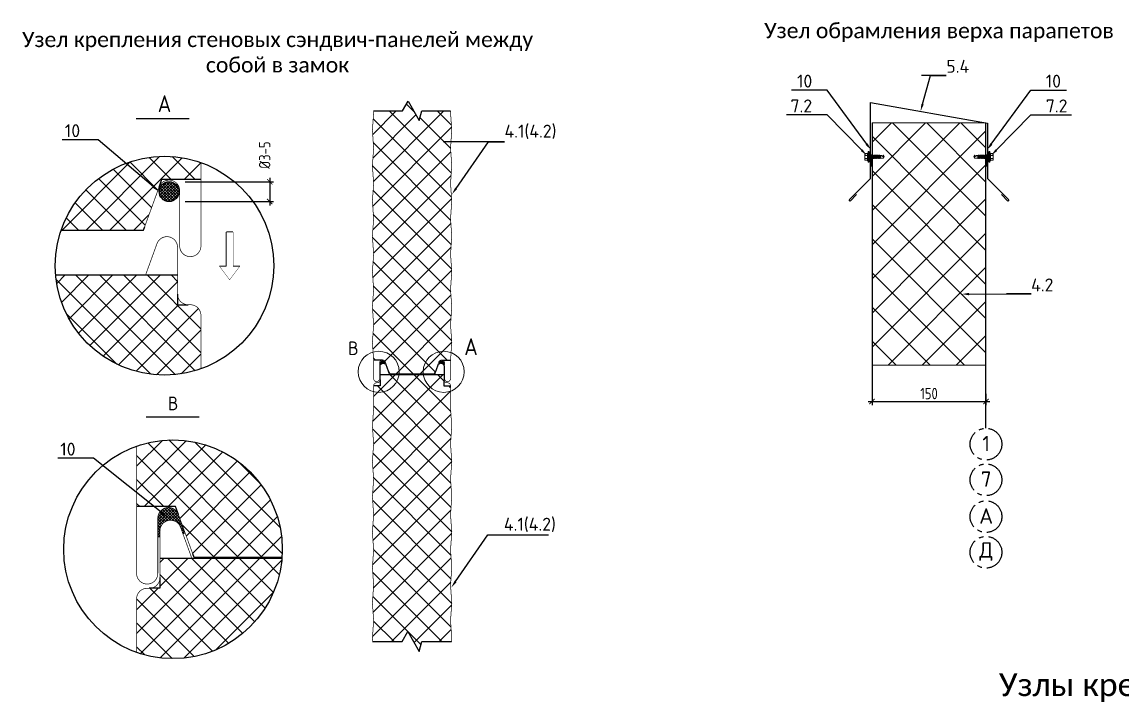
# Model space of a CAD drawing. Header units: millimetres. Extents: x -3689 to 3021565, y -698052 to -604547.
# Drawn here: x 2755748 to 2757197, y -666775 to -665881 of the extents above; entities that cross this region are included whole.
import ezdxf
from ezdxf import colors
from ezdxf.entities.mleader import LeaderData, LeaderLine
from ezdxf.enums import TextEntityAlignment as Align
from ezdxf.math import Vec2, Vec3

# ---------------------------------------------------------------- set-up
doc = ezdxf.new("R2010")
doc.units = ezdxf.units.MM
doc.header["$PDMODE"] = 35
doc.linetypes.add('CENTER', pattern=[50.800000000000004, 31.75, -6.35, 6.35, -6.35])
doc.layers.get('0').update_dxf_attribs({"lineweight": 0})
doc.layers.get('Defpoints').update_dxf_attribs({"color": 4})
for name, color, linetype in [('A-DOOR-IDEN', 12, 'Continuous'), ('A-FLOR-IDEN', 14, 'Continuous'), ('A-WALL', 5, 'Continuous'), ('A-WALL-PATT', 181, 'Continuous'), ('S-GRID', 133, 'CENTER'), ('S-METL', 14, 'Continuous'), ('S-WALL-PATT', 181, 'Continuous')]:
    doc.layers.add(name, color=color, linetype=linetype)
doc.layers.add('A-FLOR-DIMS', color=133, linetype='Continuous', lineweight=0)
doc.layers.add('Размеры', color=82, linetype='Continuous', lineweight=9)
doc.styles.add('Calibri', font='calibri.ttf')
doc.styles.add('Di ferro', font='isocpeur.ttf')
doc.styles.add('GOST 2.304', font='CS_Gost2304.shx')
doc.styles.add('ВЕНТАЛЛ', font='isocpeur.ttf')
doc.styles.add('ЕСКД', font='isocpeur.ttf')
doc.dimstyles.new('001.5', dxfattribs={"dimscale": 10, "dimtxt": 1.5, "dimasz": 0.7, "dimexe": 0.5, "dimexo": 0, "dimgap": 0.3, "dimtad": 1, "dimdec": 0, "dimrnd": 0.001, "dimtxsty": 'GOST 2.304', "dimblk": 'ARCHTICK', "dimcen": 0, "dimdle": 0.5, "dimclrd": 256, "dimclre": 256, "dimclrt": 256, "dimadec": 0, "dimazin": 2, "dimtfac": 0.75, "dimtdec": 0, "dimtmove": 1, "dimatfit": 3, "dimfxl": 1, "dimtolj": 1, "dimarcsym": 0})
pattern_1 = [(45, (2536392.860668364, -853503.7176293503), (-15.71544821187102, 15.71544821187102), []), (135, (2536392.860668364, -853503.7176293503), (-15.71544821187102, -15.71544821187101), [])]

# ---------------------------------------------------------------- blocks, each defined once
blk = doc.blocks.new('_ARCHTICK')
at = {"color": 0, "linetype": 'ByBlock', "const_width": 0.15}
blk.add_lwpolyline([(-0.5, -0.5), (0.5, 0.5)], dxfattribs=at)
blk = doc.blocks.new('*D599')
at = {"layer": 'A-FLOR-DIMS', "lineweight": -2, "ltscale": 10, "transparency": 16777216}
for p, q in [((2756074.326118105, -666086.3731123314), (2756074.326118105, -666122.415059997)), ((2755962.918148345, -666091.3731123314), (2756079.326118105, -666091.3731123314)), ((2755962.918148345, -666117.415059997), (2756079.326118105, -666117.415059997))]:
    blk.add_line(p, q, dxfattribs=at)
at = {"layer": 'Defpoints', "color": 0, "ltscale": 10, "transparency": 16777216}
for p in [(2755962.918148345, -666091.3731123314), (2755962.918148345, -666117.415059997), (2756074.326118105, -666117.415059997)]:
    blk.add_point(p, dxfattribs=at)
at = {"layer": 'A-FLOR-DIMS', "lineweight": -2, "ltscale": 10, "transparency": 16777216, "xscale": 7, "yscale": 7, "zscale": 7}
for p, rotation in [((2756074.326118105, -666091.3731123314), 90), ((2756074.326118105, -666117.415059997), 270)]:
    blk.add_blockref('_ARCHTICK', p, dxfattribs=dict(at, rotation=rotation))
at = {"layer": 'A-FLOR-DIMS', "ltscale": 10, "transparency": 16777216, "insert": (2756067.752190192, -666056.3656683998), "char_height": 15, "attachment_point": 5, "rotation": 90, "style": 'GOST 2.304'}
blk.add_mtext('\\A1;%%c3-5', dxfattribs=at)
blk = doc.blocks.new('A$C02A31CEF')
at = {"color": 0}
for points, const_width in [([(0.1500004972842817, 2.039999728854809), (0.1500004972842817, 4.039999728854809)], 0.3), ([(0.1500004972842817, 4.039999728854809), (10.15000049728428, 4.039999728854809)], 0.1), ([(10.15000049728428, 4.039999728854809), (10.15000049728428, 6.039999728854809)], 0.3), ([(10.15000049728428, 6.039999728854809), (14.15000049728428, 3.039999728854809)], 0.1), ([(10.15000049728428, 2.039999728854809), (0.1500004972842817, 2.039999728854809)], 0.3), ([(10.15000049728428, 0.03999972885480929), (10.15000049728428, 2.039999728854809)], 0.3), ([(14.15000049728428, 3.039999728854809), (10.15000049728428, 0.03999972885480929)], 0.1)]:
    blk.add_lwpolyline(points, dxfattribs=dict(at, const_width=const_width))
blk = doc.blocks.new('*U561')
at = {"lineweight": 0}
h = blk.add_hatch(dxfattribs=at)
h.set_pattern_fill('ANSI37', color=181, scale=10, style=0)
h.set_pattern_definition([(45, (90, -681.1023436646502), (-22.45064030267288, 22.45064030267288), []), (135, (90, -681.1023436646502), (-22.45064030267288, -22.45064030267288), [])])
h.paths.add_polyline_path([(0, 318.8976563353497), (0, 0), (150, 0), (150, 318.8976563353497)])
at = {"color": 5, "lineweight": 0}
for p, q in [((150, 318.8976563353497), (0, 318.8976563353497)), ((0, 0), (150, 0))]:
    blk.add_line(p, q, dxfattribs=at)
at = {"color": 5}
for p, q in [((0, 318.8976563353497), (0, 0)), ((150, 0), (150, 318.8976563353497))]:
    blk.add_line(p, q, dxfattribs=at)
blk = doc.blocks.new('*U530')
at = {"lineweight": 0}
blk.add_hatch(color=0, dxfattribs=at).paths.add_polyline_path([(6.500028934155127, -0.9992351740365836), (-6.500028934155127, -0.9992351740365865), (-6.500028934155127, -1.443296356685747e-15), (6.500028934155127, 1.443296356685747e-15)])
at = {"color": 0, "lineweight": 0}
for p, q in [((-1.75979577822, 17.76911293662852), (0.0001427191382348255, 19.00156603410142)), ((-1.75979577822, 17.77512051083614), (-1.759595558345612, 13.76304829795845)), ((0.0001427191382348255, 19.00156603410142), (1.760204217272982, 17.76928860001499)), ((1.760204217280258, 17.77529617422261), (1.760392185868111, 14.00871998502408)), ((2.46377030829899, 1.547314715688118), (-2.464273049314216, 0.6786212844308461)), ((-1.760252766340273, 1.085040740785189), (-2.46427304930694, 0.6786212844308461)), ((-1.760293334060407, 0.2721315627568398), (-2.464273049314216, 0.6786212844308461)), ((2.463840573640482, 2.955314713995905), (-2.464202783972724, 2.086621282796841)), ((-1.760182501006057, 2.493040739151184), (-2.464202783972724, 2.086621282796841)), ((-1.760223068718916, 1.680131561064627), (-2.464202783972724, 2.086621282796841)), ((2.463910838960146, 4.363314712303692), (-2.464132518631233, 3.494621281104628)), ((-1.760112235679118, 3.901040737458971), (-2.464132518631233, 3.494621281104628)), ((-1.760152803377424, 3.088131559430622), (-2.464132518631233, 3.494621281104628)), ((2.463981104301637, 5.771314710669687), (-2.464062253289741, 4.902621279470623)), ((-1.760041970337626, 5.309040735766758), (-2.464062253289741, 4.902621279470623)), ((-1.760082538043208, 4.496131557738409), (-2.464062253289741, 4.902621279470623)), ((2.464051369635853, 7.179314708977475), (-2.463991987948249, 6.31062127777841)), ((-1.759971704996135, 6.717040734132754), (-2.463991987948249, 6.31062127777841)), ((-1.760012272723545, 5.904131556046196), (-2.463991987948249, 6.31062127777841)), ((2.464121634970069, 8.587314707343468), (-2.463921722635862, 7.718621276086197)), ((-1.759901439669195, 8.12504073244054), (-2.463921722635862, 7.718621276086197)), ((-1.759942007382053, 7.312131554412192), (-2.463921722635862, 7.718621276086197)), ((2.46419190031156, 9.995314705651255), (-2.46385145729437, 9.126621274393985)), ((-1.759831174327704, 9.533040730806535), (-2.46385145729437, 9.126621274393985)), ((-1.759871742040562, 8.720131552719979), (-2.46385145729437, 9.126621274393985)), ((2.464262165653051, 11.40331470395904), (-2.463781191952878, 10.53462127275998)), ((-1.759760908986212, 10.94104072911432), (-2.463781191952878, 10.53462127275998)), ((-1.75980147669907, 10.12813155108597), (-2.463781191952878, 10.53462127275998)), ((2.464332430994543, 12.81131470232504), (-2.463710926611387, 11.94262127106777)), ((-1.75969064364472, 12.34904072748032), (-2.463710926611387, 11.94262127106777)), ((-1.759731211357578, 11.53613154939376), (-2.463710926611387, 11.94262127106777)), ((1.269850955752187, 14.00874446512899), (-2.463640661277172, 13.35062126943376)), ((-1.759620378325057, 13.75704072578811), (-2.463640661277172, 13.35062126943376)), ((-1.759660946023363, 12.94413154770155), (-2.463640661277172, 13.35062126943376)), ((-1.760293334053131, 0.2721315627568398), (-1.76030691460619, -3.908666534005322e-16)), ((1.759750025339599, 1.140895259333775), (-1.760293334053131, 0.2721315627568398)), ((1.759790593045182, 1.953804437362124), (-1.760252766332997, 1.085040740785189)), ((-1.76022306871164, 1.680131561064627), (-1.760252766340273, 1.085040740785189)), ((1.759820290666539, 2.548895257641562), (-1.760223068718916, 1.680131561064627)), ((1.759860858379397, 3.361804435728119), (-1.760182501006057, 2.493040739151184)), ((-1.760152803377424, 3.088131559430622), (-1.760182501006057, 2.493040739151184)), ((1.759890556000755, 3.95689525594935), (-1.760152803377424, 3.088131559430622)), ((1.759931123720889, 4.769804434035906), (-1.760112235664566, 3.901040737458971)), ((-1.760082538035932, 4.496131557738409), (-1.760112235679118, 3.901040737458971)), ((1.759960821342246, 5.364895254315344), (-1.760082538043208, 4.496131557738409)), ((1.760001389040553, 6.177804432401901), (-1.760041970337626, 5.309040735766758)), ((-1.760012272716269, 5.904131556046196), (-1.760043054287964, 5.287320066301619)), ((1.760031086669186, 6.772895252623131), (-1.760012272716269, 5.904131556046196)), ((1.760071654382044, 7.585804430709688), (-1.759971704996135, 6.717040734132754)), ((-1.759942007374777, 7.312131554412192), (-1.7599727889683, 6.695320064609406)), ((1.760101352010678, 8.180895250989126), (-1.759942007374777, 7.312131554412192)), ((1.760141919723536, 8.993804429017475), (-1.759901439669195, 8.12504073244054)), ((-1.759871742040562, 8.720131552719979), (-1.759901439669195, 8.12504073244054)), ((1.760171617337617, 9.588895249296913), (-1.759871742040562, 8.720131552719979)), ((1.760212185057751, 10.40180442732526), (-1.759831174327704, 9.533040730806535)), ((-1.75980147669907, 10.12813155108597), (-1.759831174327704, 9.533040730806535)), ((1.760241882679109, 10.99689524766291), (-1.75980147669907, 10.12813155108597)), ((1.760282450399243, 11.80980442569126), (-1.759760908986212, 10.94104072911432)), ((-1.759731211357578, 11.53613154939376), (-1.759760908986212, 10.94104072911432)), ((1.760312148020601, 12.4048952459707), (-1.759731211357578, 11.53613154939376)), ((1.760352715740735, 13.21780442399904), (-1.75969064364472, 12.34904072748032)), ((-1.759660946016087, 12.94413154770155), (-1.75969064364472, 12.34904072748032)), ((1.760382413362092, 13.81289524427848), (-1.759660946016087, 12.94413154770155)), ((-0.73936477863754, 14.00884473376209), (-1.759620378303229, 13.75704072578811)), ((2.112392185430505, 14.00870241870871), (-0.73936477863754, 14.00884473376209)), ((1.75972032770369, 0.545804439054337), (-0.4517616882585572, -1.003112455896365e-16)), ((2.463700042957499, 0.1393147173803305), (1.673376388229372, 3.715641990152666e-16)), ((1.759750025339599, 1.140895259333775), (1.759719243746076, 0.5240837695309898)), ((2.463700042957499, 0.1393147173803305), (1.75972032770369, 0.545804439054337)), ((2.46377030829899, 1.547314715688118), (1.759750025339599, 1.140895259333775)), ((1.759820290673815, 2.548895257641562), (1.759789509087568, 1.932083767896985)), ((2.46377030829899, 1.547314715688118), (1.759790593037906, 1.953804437362124)), ((2.463840573640482, 2.955314713995905), (1.759820290666539, 2.548895257641562)), ((1.759890556000755, 3.95689525594935), (1.75985977442906, 3.340083766204772)), ((2.463840573640482, 2.955314713995905), (1.759860858379397, 3.361804435728119)), ((2.463910838960146, 4.363314712303692), (1.759890556000755, 3.95689525594935)), ((1.759960821342246, 5.364895254315344), (1.759930039755999, 4.748083764512558)), ((2.463910838960146, 4.363314712303692), (1.759931123720889, 4.769804434035906)), ((2.463981104301637, 5.771314710669687), (1.759960821327694, 5.364895254315344)), ((1.760031086669186, 6.772895252623131), (1.760000305097491, 6.156083762820346)), ((2.463981104301637, 5.771314710669687), (1.760001389040553, 6.177804432343693)), ((2.464051369635853, 7.179314708977475), (1.760031086669186, 6.772895252623131)), ((1.760101352010678, 8.180895250989126), (1.760070570438983, 7.564083761186341)), ((2.464051369635853, 7.179314708977475), (1.760071654382044, 7.585804430709688)), ((2.464121634970069, 8.587314707343468), (1.760101352010678, 8.180895250989126)), ((1.760171617352169, 9.588895249296913), (1.760140835780474, 8.972083759494128)), ((2.464121634970069, 8.587314707343468), (1.76014191971626, 8.993804429017475)), ((2.46419190031156, 9.995314705651255), (1.760171617337617, 9.588895249296913)), ((1.760241882693661, 10.99689524766291), (1.760211101121966, 10.38008375786012)), ((2.46419190031156, 9.995314705651255), (1.760212185057751, 10.40180442732526)), ((2.464262165653051, 11.40331470395904), (1.760241882679109, 10.99689524766291)), ((1.760312148035152, 12.4048952459707), (1.760281366463457, 11.78808375616791)), ((2.464262165653051, 11.40331470395904), (1.760282450399243, 11.80980442569126)), ((2.464332430994543, 12.81131470232504), (1.760312148020601, 12.4048952459707)), ((1.760382413362092, 13.81289524427848), (1.760351631783121, 13.19608375453391)), ((2.464332430994543, 12.81131470232504), (1.760352715740735, 13.21780442399904)), ((2.099570586164188, 14.00870305852732), (1.760382413362092, 13.81289524427848)), ((2.463700042957499, 0.1393147173803305), (2.222372062249633, 4.934657265586468e-16)), ((6.499971000332154, 0.001566034101416869), (6.500028934155127, -0.9992351740365836)), ((-6.999971091820045, -0.9992351740365866), (-6.999913204039332, -1.999240946024658)), ((7.000028934984586, -0.9992351740365835), (-6.999971091820045, -0.9992351740365866)), ((-6.999971091820045, -0.9992351740365866), (-6.999971091820045, -1.999235174036587)), ((-3.372512593312422, -2.360930037742948), (-6.999971091820045, -1.999235174036587)), ((-5.042529794140137, -2.36092890793225), (4.957470193156043, -2.360429864318575)), ((-5.042529794140137, -2.36092890793225), (-5.042504841956543, -2.860928907291965)), ((-5.042504841956543, -2.860928907291965), (4.957495145325085, -2.860429863678291)), ((-4.372512593326974, -2.360930037742948), (4.28745299234288, -2.360428734507877)), ((-4.372466748827719, -3.152888939424885), (-4.372330301179318, -5.510008432378529)), ((-3.58501512947987, -6.297232458076908), (3.50041125866119, -6.296822300821078)), ((-2.01065795654722, -3.152687751920895), (-2.010521505289943, -5.509871713235045)), ((-2.010653540746716, -3.228970242373181), (-2.010521505289943, -5.509871713235045)), ((1.925690043317446, -3.152571722050198), (1.925826488215536, -5.509643848228735)), ((7.000086822110463, -1.99922954221256), (3.287452992371983, -2.360428734507877)), ((4.287498841193157, -3.152463260455988), (4.287635284337741, -5.509507129143458)), ((4.957470193156043, -2.360429864318575), (4.957495145325085, -2.860429863678291)), ((7.000028934984586, -0.9992351740365835), (7.000086822103187, -1.99922954221256)), ((7.000028934991862, -0.9992351740365835), (7.000028934991862, -1.999235174036584))]:
    blk.add_line(p, q, dxfattribs=at)
blk.add_lwpolyline([(6.500028934155127, -0.9992351740365836), (-6.500028934155127, -0.9992351740365865), (-6.500028934155127, -1.443296356685747e-15), (6.500028934155127, 1.443296356685747e-15)], close=True, dxfattribs=at)
for centre, start, end in [((-3.585060702433111, -5.509962859388908), 180.0033167038442, 270.0033167042611), ((-2.797791103977942, -5.509917286399288), 270.0033167042611, 0.003316703844216687), ((-1.22325190653646, -5.509826140245424), 180.0033167038442, 270.0033167042611), ((1.138556889469329, -5.509689421276563), 270.0033167042611, 0.003316703844216687), ((2.713096086903535, -5.509598275122698), 180.0033167038442, 270.0033167042611), ((3.500365685649742, -5.509552702133078), 270.0033167042611, 0.003316703844216687)]:
    blk.add_arc(centre, 0.7872696000000154, start, end, dxfattribs=at)
at = {"color": 0, "lineweight": 0, "extrusion": (0, 0, -1)}
for centre, major_axis, ratio, start_param, end_param in [((-5.164466747446568, -3.152934786339758), (-0.4695426015677405, -0.6378038454834557), 0.9999999999521482, 3.7001413829075, 4.077737360034711), ((-1.218657958088442, -3.152737986587455), (-0.4695426016314956, -0.6378038455700573), 0.9999999998798036, 0.9361447064777346, 1.313740683556781), ((1.133690044815013, -3.152620782959275), (-0.4695426015914638, -0.6378038455156804), 0.9999999999951029, 3.700141382885612, 4.077737360014203), ((5.079498840263115, -3.152423982799518), (-0.469542601613166, -0.6378038455451589), 0.9999999999374978, 0.9361447064519131, 1.313740683536806)]:
    blk.add_ellipse(centre, major_axis=major_axis, ratio=ratio, start_param=start_param, end_param=end_param, dxfattribs=at)
at = {"color": 0, "lineweight": 0, "extrusion": (0, 0, -0.9999999999999999)}
for centre, major_axis, ratio, start_param, end_param in [((-2.802657956068287, -3.152817035093905), (-0.4695426015830329, -0.6378038455042281), 0.9999999999820529, 3.700141382891477, 4.077737359997727), ((2.717690042794858, -3.152541734511033), (-0.469542601635972, -0.6378038455761381), 0.9999999998681064, 0.9361447064850439, 1.31374068359107)]:
    blk.add_ellipse(centre, major_axis=major_axis, ratio=ratio, start_param=start_param, end_param=end_param, dxfattribs=at)
at = {"color": 0, "lineweight": 0}
blk.add_open_spline([(0.0001427191455107831, 19.00156603415963), (0.05083747002936031, 18.23320035467623), (0.1406947712312066, 16.87125922471751), (0.8799432696832777, 15.33543048088905), (1.551164845863238, 14.82059633685276), (1.760358575389543, 14.67621029395378)], degree=3, knots=[0, 0, 0, 0, 2.306624246534305, 4.088530392190128, 4.845953933886731, 4.845953933886731, 4.845953933886731, 4.845953933886731], dxfattribs=at)
blk = doc.blocks.new('*U529')
at = {"color": 0, "rotation": 270}
blk.add_blockref('*U530', (0, -3.641531520770513e-12), dxfattribs=at)
blk = doc.blocks.new('*D617')
at = {"layer": 'A-FLOR-DIMS', "lineweight": -2, "ltscale": 10, "transparency": 16777216}
for p, q in [((2756867.125605226, -666332.7265205586), (2756867.125605226, -666385.3382304909)), ((2757017.125605226, -666370.2813767706), (2757017.125605226, -666385.3382304909)), ((2756862.125605226, -666380.3382304909), (2757022.125605226, -666380.3382304909))]:
    blk.add_line(p, q, dxfattribs=at)
at = {"layer": 'Defpoints', "color": 0, "ltscale": 10, "transparency": 16777216}
for p in [(2756867.125605226, -666332.7265205586), (2757017.125605226, -666370.2813767706), (2757017.125605226, -666380.3382304909)]:
    blk.add_point(p, dxfattribs=at)
at = {"layer": 'A-FLOR-DIMS', "lineweight": -2, "ltscale": 10, "transparency": 16777216, "xscale": 7, "yscale": 7, "zscale": 7, "rotation": 180}
blk.add_blockref('_ARCHTICK', (2756867.125605226, -666380.3382304909), dxfattribs=at)
at = {"layer": 'A-FLOR-DIMS', "lineweight": -2, "ltscale": 10, "transparency": 16777216, "xscale": 7, "yscale": 7, "zscale": 7}
blk.add_blockref('_ARCHTICK', (2757017.125605226, -666380.3382304909), dxfattribs=at)
at = {"layer": 'A-FLOR-DIMS', "ltscale": 10, "transparency": 16777216, "insert": (2756942.125605226, -666369.8382304909), "char_height": 15, "attachment_point": 5, "style": 'GOST 2.304'}
blk.add_mtext('\\A1;150', dxfattribs=at)

msp = doc.modelspace()

# ---------------------------------------------------------------- hatches: boundary and pattern name
at = {"layer": 'A-WALL-PATT', "ltscale": 10}
h = msp.add_hatch(dxfattribs=at)
h.set_pattern_fill('NET', color=250, scale=7, angle=45, style=0)
h.set_pattern_definition(pattern_1)
h.paths.add_polyline_path([(2756209.565299933, -666163.163856294), (2756211.14030448, -666186.3951062951), (2756209.565299933, -666209.6263562944), (2756211.14030448, -666232.8576062946), (2756209.565299933, -666256.0888562938), (2756211.14030448, -666279.320106294), (2756209.565299933, -666302.5513562951), (2756211.14030448, -666325.7826062944), (2756222.95280448, -666325.7826062944, -0.3152987888789707), (2756226.652844174, -666328.3734019799), (2756231.476974244, -666341.6275904169), (2756232.312172587, -666343.922279004), (2756291.218436373, -666343.922279004), (2756292.053634715, -666341.6275904169), (2756296.877764786, -666328.3734019799, -0.3152987888789508), (2756300.57780448, -666325.7826062944), (2756312.39030448, -666325.7826062944), (2756313.965309027, -666302.5513562951), (2756312.39030448, -666279.320106294), (2756313.965309027, -666256.0888562938), (2756312.39030448, -666232.8576062946), (2756313.965309027, -666209.6263562944), (2756312.39030448, -666186.3951062951), (2756313.965309027, -666163.163856294), (2756312.39030448, -666139.9326062938), (2756313.965309027, -666116.7013562946), (2756312.39030448, -666093.4701062944), (2756313.965309027, -666070.2388562951), (2756312.39030448, -666047.007606294), (2756313.965309027, -666023.7763562938), (2756312.39030448, -666000.5451062946), (2756312.550474434, -665998.1826062938), (2756274.461596969, -665998.1826062938), (2756271.059635649, -666010.8788987827), (2756256.399219877, -665985.486313805), (2756249.069011991, -665998.1826062938), (2756210.980134526, -665998.1826062938), (2756211.14030448, -666000.5451062946), (2756209.565299933, -666023.7763562938), (2756211.14030448, -666047.007606294), (2756209.565299933, -666070.2388562951), (2756211.14030448, -666093.4701062944), (2756209.565299933, -666116.7013562946), (2756211.14030448, -666139.9326062938)])
h = msp.add_hatch(dxfattribs=at)
h.set_pattern_fill('NET', color=250, scale=7, angle=45, style=0)
h.set_pattern_definition(pattern_1)
h.paths.add_polyline_path([(2755928.772901178, -666098.372741011), (2755932.525545991, -666087.9723483417), (2755983.847896445, -666087.9723483417), (2755983.847896445, -666066.166433142, 0.416434941779848), (2755799.992954019, -666154.8312751492), (2755908.223675282, -666154.8312751492), (2755909.873875722, -666150.2973867031)])
at = {"layer": 'A-WALL-PATT'}
h = msp.add_hatch(dxfattribs=at)
h.set_pattern_fill('_U', color=250, scale=2.7, angle=135, style=0, double=1, pattern_type=0)
h.set_pattern_definition([(135, (2755688.418148344, -667106.2322976002), (-1.909188309203678, -1.909188309203678), []), (225, (2755688.418148344, -667106.2322976002), (1.909188309203678, -1.909188309203679), [])])
h.paths.add_polyline_path([(2755954.930322857, -666104.3940861644, 1), (2755928.888375192, -666104.3940861644, 1)])
at = {"layer": 'A-WALL-PATT', "ltscale": 10}
h = msp.add_hatch(dxfattribs=at)
h.set_pattern_fill('NET', color=250, scale=7, angle=45, style=0)
h.set_pattern_definition(pattern_1)
h.paths.add_polyline_path([(2755953.092961669, -666253.057122278), (2755953.092961669, -666239.0776064703), (2755953.092961669, -666213.914478017), (2755792.645824291, -666213.914478017, 0.4910378785457026), (2755983.847896445, -666337.2981620589), (2755983.847896445, -666267.0366380848, 0.414213562373229), (2755969.868380638, -666253.057122278), (2755967.072477477, -666253.057122278)])
at = {"layer": 'A-WALL-PATT'}
h = msp.add_hatch(dxfattribs=at)
h.set_pattern_fill('_U', color=250, scale=1.26, angle=135, style=0, double=1, pattern_type=0)
h.set_pattern_definition([(44.99999999999999, (2752407.51530448, -670428.7653768882), (0.8909545442950499, -0.8909545442950499), []), (315, (2752407.51530448, -670428.7653768882), (-0.8909545442950499, -0.89095454429505), [])])
h.paths.add_polyline_path([(2756221.278626737, -666330.6953152418), (2756220.355103408, -666331.8369261781), (2756219.540236321, -666331.8369261781), (2756219.540236321, -666329.2819017544), (2756220.355103408, -666327.4879244743), (2756222.147828025, -666326.5094151804), (2756224.320819086, -666326.67249671), (2756225.841909179, -666328.0859101973), (2756226.493810145, -666329.8255269686), (2756226.059209501, -666330.7496757526), (2756224.701085529, -666330.0429690089), (2756223.071339193, -666330.0429690089)])
h = msp.add_hatch(dxfattribs=at)
h.set_pattern_fill('_U', color=250, scale=1.26, angle=135, style=0, double=1, pattern_type=0)
h.set_pattern_definition([(135, (2760116.01530448, -670428.7653768882), (-0.8909545442950499, -0.8909545442950499), []), (225, (2760116.01530448, -670428.7653768882), (0.8909545442950499, -0.89095454429505), [])])
h.paths.add_polyline_path([(2756302.251982223, -666330.6953152418), (2756303.175505551, -666331.8369261781), (2756303.990372638, -666331.8369261781), (2756303.990372638, -666329.2819017544), (2756303.175505551, -666327.4879244743), (2756301.382780934, -666326.5094151804), (2756299.209789874, -666326.67249671), (2756297.68869978, -666328.0859101973), (2756297.036798814, -666329.8255269686), (2756297.471399458, -666330.7496757526), (2756298.829523431, -666330.0429690089), (2756300.459269766, -666330.0429690089)])
at = {"layer": 'A-WALL-PATT', "ltscale": 10}
h = msp.add_hatch(dxfattribs=at)
h.set_pattern_fill('NET', color=250, scale=7, angle=45, style=0)
h.set_pattern_definition(pattern_1)
h.paths.add_polyline_path([(2756312.39030448, -666436.0326062944), (2756313.965309027, -666412.8013562951), (2756312.39030448, -666389.570106294), (2756312.39030448, -666359.8989766082), (2756303.72780448, -666359.8989766082), (2756303.72780448, -666351.7701062951), (2756303.72780448, -666344.6826062938), (2756219.80280448, -666344.6826062938), (2756219.80280448, -666351.7701062951), (2756219.80280448, -666359.8989766082), (2756211.14030448, -666359.8989766082), (2756211.14030448, -666389.570106294), (2756209.565299933, -666412.8013562951), (2756211.14030448, -666436.0326062944), (2756209.565299933, -666459.2638562946), (2756211.14030448, -666482.4951062938), (2756209.565299933, -666505.726356294), (2756211.14030448, -666528.9576062951), (2756209.565299933, -666552.1888562944), (2756211.14030448, -666575.4201062946), (2756209.565299933, -666598.6513562938), (2756211.14030448, -666621.882606294), (2756209.565299933, -666645.1138562951), (2756211.14030448, -666668.3451062944), (2756209.565299933, -666691.5763562946), (2756209.858944848, -666695.9076062944), (2756248.788714572, -666695.9076062944), (2756256.280752249, -666682.9310163865), (2756271.264827601, -666708.8841962023), (2756274.741894388, -666695.9076062944), (2756313.671664111, -666695.9076062944), (2756313.965309027, -666691.5763562946), (2756312.39030448, -666668.3451062944), (2756313.965309027, -666645.1138562951), (2756312.39030448, -666621.882606294), (2756313.965309027, -666598.6513562938), (2756312.39030448, -666575.4201062946), (2756313.965309027, -666552.1888562944), (2756312.39030448, -666528.9576062951), (2756313.965309027, -666505.726356294), (2756312.39030448, -666482.4951062938), (2756313.965309027, -666459.2638562946)])
h = msp.add_hatch(dxfattribs=at)
h.set_pattern_fill('NET', color=250, scale=7, angle=45, style=0)
h.set_pattern_definition(pattern_1)
h.paths.add_polyline_path([(2755950.486782962, -666518.4548606435), (2755954.239427775, -666528.8552533127), (2755973.138453231, -666580.779899003), (2755974.788653671, -666585.313787451), (2756090.482029501, -666585.313787451, 0.01868799176758699), (2756090.883486051, -666574.5765089598, 0.5176380425524753), (2755899.164432509, -666439.010644502), (2755899.164432509, -666518.4548606435)])
at = {"layer": 'A-WALL-PATT'}
h = msp.add_hatch(dxfattribs=at)
h.set_pattern_fill('_U', color=250, scale=2.7, angle=135, style=0, double=1, pattern_type=0)
h.set_pattern_definition([(135, (2713263.209585513, -913052.1255993412), (-1.909188309203678, -1.909188309203678), []), (225, (2713263.209585513, -913052.1255993412), (1.909188309203678, -1.909188309203679), [])])
h.paths.add_polyline_path([(2755927.123464122, -666533.6365293121), (2755927.123464122, -666557.9338655379), (2755929.919367284, -666557.9338655379), (2755929.919367284, -666550.4119482805, -0.8390996311704911), (2755957.035330936, -666545.6306722804), (2755960.020534783, -666553.8324524411), (2755962.943205892, -666552.7686871528), (2755954.239427775, -666528.8552533122, 0.8390996311740541)])
at = {"layer": 'A-WALL-PATT', "ltscale": 10}
h = msp.add_hatch(dxfattribs=at)
h.set_pattern_fill('NET', color=250, scale=7, angle=45, style=0)
h.set_pattern_definition(pattern_1)
h.paths.add_polyline_path([(2755929.919367284, -666586.7586893763), (2755929.919367284, -666611.9218178298), (2755929.919367284, -666625.9013336378), (2755915.939851477, -666625.9013336375), (2755913.143948316, -666625.9013336375, 0.4142135623730951), (2755899.164432509, -666639.8808494443), (2755899.164432509, -666710.1423734177, 0.4910378785481036), (2756090.366504663, -666586.7586893765)])
at = {"layer": 'S-WALL-PATT', "lineweight": 0, "ltscale": 10}
h = msp.add_hatch(color=250, dxfattribs=at)
h.dxf.hatch_style = 1
h.paths.add_polyline_path([(2756865.116319277, -666055.2214412655), (2756866.62796702, -666055.2214412655), (2756866.62796702, -666071.4518041279), (2756865.116319277, -666071.4518041279)])
h = msp.add_hatch(color=250, dxfattribs=at)
h.dxf.hatch_style = 1
h.paths.add_polyline_path([(2757019.134891175, -666055.2214412655), (2757017.623243432, -666055.2214412655), (2757017.623243432, -666071.4518041279), (2757019.134891175, -666071.4518041279)])

# ---------------------------------------------------------------- linework, layer by layer
at = {"layer": 'A-FLOR-IDEN', "color": 250}
for p, q in [((2755898.793148344, -666008.2322976002), (2755968.543148344, -666008.2322976002)), ((2755911.619983908, -666400.2616425715), (2755981.369983908, -666400.2616425715))]:
    msp.add_line(p, q, dxfattribs=at)
at = {"layer": 'A-WALL', "color": 250, "const_width": 0.9000000000000001}
for points in [[(2756231.476974244, -666341.6275904169), (2756226.652844174, -666328.3734019799, 0.8390996311772656), (2756219.01530448, -666329.7201062944), (2756219.01530448, -666350.195106294, -1.000000000000114), (2756211.14030448, -666350.195106294), (2756211.14030448, -666325.7826062944), (2756209.565299933, -666302.5513562951), (2756211.14030448, -666279.320106294), (2756209.565299933, -666256.0888562938), (2756211.14030448, -666232.8576062946), (2756209.565299933, -666209.6263562944), (2756211.14030448, -666186.3951062951), (2756209.565299933, -666163.163856294), (2756211.14030448, -666139.9326062938), (2756209.565299933, -666116.7013562946), (2756211.14030448, -666093.4701062944), (2756209.565299933, -666070.2388562951), (2756211.14030448, -666047.007606294), (2756209.565299933, -666023.7763562938), (2756211.14030448, -666000.5451062946), (2756210.980134526, -665998.1826062938)], [(2756292.053634715, -666341.6275904169), (2756296.877764786, -666328.3734019799, -0.8390996311772656), (2756304.51530448, -666329.7201062944), (2756304.51530448, -666350.195106294, 1.000000000000114), (2756312.39030448, -666350.195106294), (2756312.39030448, -666325.7826062944), (2756313.965309027, -666302.5513562951), (2756312.39030448, -666279.320106294), (2756313.965309027, -666256.0888562938), (2756312.39030448, -666232.8576062946), (2756313.965309027, -666209.6263562944), (2756312.39030448, -666186.3951062951), (2756313.965309027, -666163.163856294), (2756312.39030448, -666139.9326062938), (2756313.965309027, -666116.7013562946), (2756312.39030448, -666093.4701062944), (2756313.965309027, -666070.2388562951), (2756312.39030448, -666047.007606294), (2756313.965309027, -666023.7763562938), (2756312.39030448, -666000.5451062946), (2756312.550474434, -665998.1826062938)], [(2755909.873875722, -666150.2973867031), (2755928.772901178, -666098.372741011, -0.8390996311772656), (2755955.888864831, -666103.1540170116), (2755955.888864831, -666175.8474992057, 1.000000000000114), (2755983.847896445, -666175.8474992057), (2755983.847896445, -666066.1664331425)], [(2755983.847896445, -666337.2981620589), (2755983.847896445, -666267.0366380848, 0.414213562373095), (2755969.868380638, -666253.057122278), (2755967.072477477, -666253.057122278, -0.414213562373095), (2755953.092961669, -666239.0776064703), (2755953.092961669, -666177.5677369209, 0.839099631177274), (2755925.976998017, -666172.7864609212), (2755911.007623999, -666213.914478017)], [(2756209.858944848, -666695.9076062944), (2756209.565299933, -666691.5763562946), (2756211.14030448, -666668.3451062944), (2756209.565299933, -666645.1138562951), (2756211.14030448, -666621.882606294), (2756209.565299933, -666598.6513562938), (2756211.14030448, -666575.4201062946), (2756209.565299933, -666552.1888562944), (2756211.14030448, -666528.9576062951), (2756209.565299933, -666505.726356294), (2756211.14030448, -666482.4951062938), (2756209.565299933, -666459.2638562946), (2756211.14030448, -666436.0326062944), (2756209.565299933, -666412.8013562951), (2756211.14030448, -666389.570106294), (2756211.14030448, -666359.6451062951), (2756211.14030448, -666359.6451062951, -0.414213562373095), (2756215.07780448, -666355.7076062951), (2756215.86530448, -666355.7076062951, 0.414213562373095), (2756219.80280448, -666351.7701062951), (2756219.80280448, -666334.445106294, -0.839099631177274), (2756227.440344174, -666333.0984019795), (2756231.656649732, -666344.6826062938)], [(2756313.671664111, -666695.9076062944), (2756313.965309027, -666691.5763562946), (2756312.39030448, -666668.3451062944), (2756313.965309027, -666645.1138562951), (2756312.39030448, -666621.882606294), (2756313.965309027, -666598.6513562938), (2756312.39030448, -666575.4201062946), (2756313.965309027, -666552.1888562944), (2756312.39030448, -666528.9576062951), (2756313.965309027, -666505.726356294), (2756312.39030448, -666482.4951062938), (2756313.965309027, -666459.2638562946), (2756312.39030448, -666436.0326062944), (2756313.965309027, -666412.8013562951), (2756312.39030448, -666389.570106294), (2756312.39030448, -666359.6451062951, 0.4142135623730951), (2756308.45280448, -666355.7076062951), (2756307.66530448, -666355.7076062951, -0.414213562373095), (2756303.72780448, -666351.7701062951), (2756303.72780448, -666334.445106294, 0.839099631177274), (2756296.090264785, -666333.0984019795), (2756291.873959227, -666344.6826062938)], [(2755973.138453231, -666580.779899003), (2755954.239427775, -666528.8552533127, 0.8390996311772656), (2755927.123464122, -666533.6365293115), (2755927.123464122, -666606.3300115075, -1.000000000000114), (2755899.164432509, -666606.3300115075), (2755899.164432509, -666439.010644502)], [(2755899.164432509, -666710.1423734184), (2755899.164432509, -666639.8808494443, -0.414213562373095), (2755913.143948316, -666625.9013336375), (2755915.939851477, -666625.9013336375, 0.414213562373095), (2755929.919367284, -666611.9218178298), (2755929.919367284, -666550.4119482804, -0.839099631177274), (2755957.035330936, -666545.6306722807), (2755972.004704954, -666586.7586893765)]]:
    msp.add_lwpolyline(points, format="xyb", dxfattribs=at)
at = {"layer": 'A-WALL-PATT', "color": 250}
for points in [[(2756210.980134526, -665998.1826062938), (2756249.069011991, -665998.1826062938), (2756256.399219877, -665985.486313805), (2756271.059635649, -666010.8788987827), (2756274.461596969, -665998.1826062938), (2756312.550474434, -665998.1826062938)], [(2756209.858944848, -666695.9076062944), (2756248.788714572, -666695.9076062944), (2756256.280752249, -666682.9310163865), (2756271.264827601, -666708.8841962023), (2756274.741894388, -666695.9076062944), (2756313.671664111, -666695.9076062944)]]:
    msp.add_lwpolyline(points, dxfattribs=at)
msp.add_circle((2755941.909349025, -666104.3940861644), 13.02097383243145, dxfattribs=at)
at = {"layer": 'S-GRID', "color": 250, "ltscale": 5}
msp.add_line((2757017.125605226, -666415.5395095183), (2757017.125605226, -666220.1623659765), dxfattribs=at)
at = {"layer": 'S-GRID', "color": 250}
for centre in [(2757017.125605226, -666436.4033793267), (2757017.125605226, -666483.2478228975), (2757017.125605226, -666531.6782935783), (2757017.125605226, -666578.5227371487)]:
    msp.add_circle(centre, 20.86386980832669, dxfattribs=at)
at = {"layer": 'S-METL', "color": 250}
for p, q in [((2755928.772901178, -666098.372741011), (2755932.525545991, -666087.9723483417)), ((2755932.525545991, -666087.9723483417), (2755983.847896445, -666087.9723483417)), ((2755799.992954019, -666154.8312751492), (2755908.223675282, -666154.8312751492)), ((2755908.223675282, -666154.8312751492), (2755909.873875722, -666150.2973867031)), ((2755792.645824291, -666213.914478017), (2755953.092961669, -666213.914478017)), ((2755953.092961669, -666239.0776064703), (2755953.092961669, -666253.057122278)), ((2755953.092961669, -666253.057122278), (2755967.072477477, -666253.057122278)), ((2756222.95280448, -666325.7826062944), (2756211.14030448, -666325.7826062944)), ((2756300.57780448, -666325.7826062944), (2756312.39030448, -666325.7826062944)), ((2756219.80280448, -666344.6826062938), (2756303.72780448, -666344.6826062938)), ((2756232.312172587, -666343.922279004), (2756231.476974244, -666341.6275904169)), ((2756232.312172587, -666343.922279004), (2756291.218436373, -666343.922279004)), ((2756291.218436373, -666343.922279004), (2756292.053634715, -666341.6275904169)), ((2756219.80280448, -666359.8989766082), (2756211.14030448, -666359.8989766082)), ((2756219.80280448, -666351.7701062951), (2756219.80280448, -666359.8989766082)), ((2756303.72780448, -666351.7701062951), (2756303.72780448, -666359.8989766082)), ((2756303.72780448, -666359.8989766082), (2756312.39030448, -666359.8989766082)), ((2755950.486782962, -666518.4548606435), (2755899.164432509, -666518.4548606435)), ((2755954.239427775, -666528.8552533127), (2755950.486782962, -666518.4548606435)), ((2756090.366504662, -666586.7586893765), (2755929.919367284, -666586.7586893765)), ((2755974.788653671, -666585.313787451), (2755973.138453231, -666580.779899003)), ((2756090.482029501, -666585.313787451), (2755974.788653671, -666585.313787451)), ((2755929.919367284, -666611.9218178298), (2755929.919367284, -666625.9013336375)), ((2755929.919367284, -666625.9013336375), (2755915.939851477, -666625.9013336375))]:
    msp.add_line(p, q, dxfattribs=at)
at = {"layer": 'S-METL', "color": 250, "ltscale": 10}
for p, q in [((2755927.123464122, -666557.9338655379), (2755929.919367284, -666557.9338655379)), ((2755960.020534783, -666553.8324524411), (2755962.943205892, -666552.7686871528))]:
    msp.add_line(p, q, dxfattribs=at)
at = {"layer": 'S-METL', "color": 250}
msp.add_lwpolyline([(2756846.760708469, -666108.2438718928), (2756838.275427094, -666116.729153267), (2756836.861213532, -666115.3149397046), (2756865.145484779, -666087.0306684572), (2756865.145484779, -665987.0306684572), (2757019.125605226, -666014.1815181847), (2757019.125605226, -666087.0306684572), (2757047.409876473, -666115.3149397046), (2757045.995662911, -666116.729153267), (2757037.510381537, -666108.2438718928)], dxfattribs=at)
for centre in [(2755935.918148344, -666201.7322976002), (2755947.09418061, -666574.5765089598)]:
    msp.add_circle(centre, 143.7893054412241, dxfattribs=at)
at = {"layer": 'Размеры', "color": 250}
for centre in [(2756217.89031022, -666341.2513475828), (2756303.39031022, -666341.2513475828)]:
    msp.add_circle(centre, 27, dxfattribs=at)

# ---------------------------------------------------------------- block references
at = {"layer": 'A-WALL-PATT', "color": 250, "lineweight": 0, "rotation": 180}
msp.add_blockref('*U561', (2757017.125605226, -666013.8288642232), dxfattribs=at)
at = {"layer": 'S-METL', "color": 250, "xscale": -1, "rotation": 180.7690118746293}
msp.add_blockref('*U529', (2756864.055786699, -666058.6275548608), dxfattribs=at)
at = {"layer": 'S-METL', "color": 250, "rotation": 179.2309881253707}
msp.add_blockref('*U529', (2757020.195423753, -666058.6275548608), dxfattribs=at)
at = {"layer": 'S-METL', "color": 250, "xscale": 4.5, "yscale": 4.5, "zscale": 4.5, "rotation": 270}
msp.add_blockref('A$C02A31CEF', (2756007.918148344, -666156.7322976002), dxfattribs=at)

# ---------------------------------------------------------------- texts
at = {"layer": 'A-DOOR-IDEN', "color": 250, "linetype": 'ByBlock', "ltscale": 500, "attachment_point": 5, "style": 'Calibri'}
for s, insert, char_height, width in [('Узел обрамления верха парапетов', (2756955.261737709, -665895.1006764449), 20, 692.3264608246973), ('Узлы крепления сэндвич-панелей в плане, в зоне деформационного шва', (2757763.882430757, -666756.5260073894), 30, 1605.070197592198)]:
    msp.add_mtext(s, dxfattribs=dict(at, insert=insert, char_height=char_height, width=width))
at = {"layer": 'A-DOOR-IDEN', "color": 250, "linetype": 'ByBlock', "ltscale": 500, "insert": (2756084.69503015, -665921.0927948987), "char_height": 20, "attachment_point": 5, "style": 'Calibri'}
msp.add_mtext_dynamic_manual_height_columns('Узел крепления стеновых сэндвич-панелей между собой в замок', width=692.3264608246973, gutter_width=2.5, heights=[89.69956320898955], dxfattribs=at)
at = {"layer": 'A-FLOR-IDEN', "color": 250, "width": 0.9}
for s, height, style, p in [('А', 22.05, 'Di ferro', (2755935.905185332, -665999.7912321845)), ('В', 18, 'ВЕНТАЛЛ', (2755947.081217597, -666391.8205771558))]:
    msp.add_text(s, height=height, dxfattribs=dict(at, style=style)).set_placement(p, align=Align.CENTER)
for s, height, style, p in [('В', 18, 'ВЕНТАЛЛ', (2756177.590617185, -666319.310282167)), ('А', 22.05, 'Di ferro', (2756330.377347208, -666319.310282167))]:
    msp.add_text(s, height=height, dxfattribs=dict(at, style=style)).set_placement(p)
at = {"layer": 'S-GRID', "color": 250, "char_height": 20.18932363636363, "width": 571.4791278457018, "attachment_point": 5, "style": 'ЕСКД'}
for s, insert in [('1', (2757017.349183241, -666435.5206521095)), ('7', (2757017.349183241, -666482.3650956803)), ('А', (2757017.349183241, -666530.7955663612)), ('Д', (2757017.349183241, -666577.6400099315))]:
    msp.add_mtext(s, dxfattribs=dict(at, insert=insert))

# ---------------------------------------------------------------- dimensions: what is measured, and where the dimension line sits
at = {"layer": 'A-FLOR-DIMS', "color": 250, "ltscale": 10}
dim = msp.add_linear_dim(base=(2756074.326118105, -666117.415059997), p1=(2755962.918148344, -666091.3731123311), p2=(2755962.918148344, -666117.4150599968), angle=90, text='%%c3-5', dimstyle='001.5', dxfattribs=at)
dim.commit()
dim.dimension.update_dxf_attribs({"geometry": '*D599', "text_midpoint": (2756078.252190192, -666056.3656683998), "dimtype": 160})
dim = msp.add_linear_dim(base=(2757017.125605226, -666380.3382304909), p1=(2756867.125605226, -666332.7265205586), p2=(2757017.125605226, -666370.2813767706), dimstyle='001.5', dxfattribs=at)
dim.commit()
dim.dimension.update_dxf_attribs({"geometry": '*D617', "text_midpoint": (2756942.125605226, -666369.8382304909)})

# ---------------------------------------------------------------- leaders
at = {"layer": 'A-FLOR-IDEN', "color": 250}
ml = msp.add_multileader_mtext('Standard', dxfattribs=at)
ml.set_content('5.4', color=250, style='ЕСКД')
ml.set_leader_properties()
ml.build(insert=Vec2(0, 0))
ml.multileader.update_dxf_attribs({"text_left_attachment_type": 6, "text_right_attachment_type": 6, "dogleg_length": 20.96987534605703, "arrow_head_size": 9.600000000000001})
ctx = ml.context
ctx.base_point, ctx.char_height, ctx.arrow_head_size, ctx.landing_gap_size, ctx.plane_origin, ctx.plane_x_axis, ctx.plane_y_axis = Vec3(2756964.895261234, -665951.4866244685), 17, 9.600000000000001, 0, Vec3(2757084.711534271, -665926.0752841313), Vec3(1, 2.258681448315656e-12), Vec3(-2.258681448315656e-12, 1)
ctx.left_attachment, ctx.right_attachment = 6, 6
notes = []
notes.append((ctx, [(1, (1, 1, 0), (2756943.925385888, -665951.4866244685), (1, 2.258681448315656e-12), 20.96987534605703, [(0, [(2756931.024016663, -665998.6468310778)], 0, [])])]))
ctx.mtext.insert, ctx.mtext.text_direction, ctx.mtext.rotation, ctx.mtext.width, ctx.mtext.flow_direction = Vec3(2756964.895261234, -665931.0866244684), Vec3(1, 2.258882650657248e-12), 2.258882650657248e-12, 77.51149692218215, 5
ml = msp.add_multileader_mtext('Standard', dxfattribs=at)
ml.set_content('10', color=250, style='ЕСКД')
ml.set_leader_properties()
ml.build(insert=Vec2(0, 0))
ml.multileader.update_dxf_attribs({"text_left_attachment_type": 6, "text_right_attachment_type": 6, "dogleg_length": 20.96987534605703, "arrow_head_size": 9.600000000000001})
ctx = ml.context
ctx.base_point, ctx.char_height, ctx.arrow_head_size, ctx.landing_gap_size, ctx.plane_origin, ctx.plane_x_axis, ctx.plane_y_axis = Vec3(2756770.210524771, -665970.9695243603), 17, 9.600000000000001, 0, Vec3(2756644.286183974, -666030.0085120655), Vec3(1, -2.258681448315656e-12), Vec3(2.258681448315656e-12, 1)
ctx.left_attachment, ctx.right_attachment = 6, 6
notes.append((ctx, [(1, (1, 1, 0), (2756808.180400117, -665970.9695243603), (-1, 2.258681448315655e-12), 20.96987534605703, [(0, [(2756865.795536553, -666049.5607706726)], 0, [])])]))
ctx.mtext.insert, ctx.mtext.text_direction, ctx.mtext.rotation, ctx.mtext.width, ctx.mtext.flow_direction = Vec3(2756768.344462075, -665950.5695243601), Vec3(1, -2.258882650657248e-12), 6.283185307177328, 77.51149692218215, 5
ml = msp.add_multileader_mtext('Standard', dxfattribs=at)
ml.set_content('10', color=250, style='ЕСКД')
ml.set_leader_properties()
ml.build(insert=Vec2(0, 0))
ml.multileader.update_dxf_attribs({"text_left_attachment_type": 6, "text_right_attachment_type": 6, "dogleg_length": 20.96987534605703, "arrow_head_size": 9.600000000000001})
ctx = ml.context
ctx.base_point, ctx.char_height, ctx.arrow_head_size, ctx.landing_gap_size, ctx.plane_origin, ctx.plane_x_axis, ctx.plane_y_axis = Vec3(2757097.040685681, -665970.9695243603), 17, 9.600000000000001, 0, Vec3(2757239.965026478, -666030.0085120655), Vec3(1, 2.258681448315656e-12), Vec3(-2.258681448315656e-12, 1)
ctx.left_attachment, ctx.right_attachment, ctx.text_align_type = 6, 6, 2
notes.append((ctx, [(1, (1, 1, 0), (2757076.070810335, -665970.9695243603), (1, 2.258681448315655e-12), 20.96987534605703, [(0, [(2757018.455673899, -666049.5607706726)], 0, [])])]))
ctx.mtext.insert, ctx.mtext.text_direction, ctx.mtext.rotation, ctx.mtext.width, ctx.mtext.alignment, ctx.mtext.flow_direction = Vec3(2757115.906748377, -665950.5695243601), Vec3(1, 2.258882650657248e-12), 2.258882650657248e-12, 77.51149692218215, 3, 5
ml = msp.add_multileader_mtext('Standard', dxfattribs=at)
ml.set_content('7.2', color=250, style='ЕСКД')
ml.set_leader_properties()
ml.build(insert=Vec2(0, 0))
ml.multileader.update_dxf_attribs({"text_left_attachment_type": 6, "text_right_attachment_type": 6, "dogleg_length": 20.96987534605703, "arrow_head_size": 9.600000000000001})
ctx = ml.context
ctx.base_point, ctx.char_height, ctx.arrow_head_size, ctx.landing_gap_size, ctx.plane_origin, ctx.plane_x_axis, ctx.plane_y_axis = Vec3(2756761.710524771, -666003.5474480991), 17, 9.600000000000001, 0, Vec3(2756644.286183974, -666062.5864358044), Vec3(1, -2.258681448315656e-12), Vec3(2.258681448315656e-12, 1)
ctx.left_attachment, ctx.right_attachment = 6, 6
notes.append((ctx, [(1, (1, 1, 0), (2756808.180400117, -666003.5474480991), (-1, 2.258681448315655e-12), 20.96987534605703, [(0, [(2756860.232634933, -666056.7094787654)], 0, [])])]))
ctx.mtext.insert, ctx.mtext.text_direction, ctx.mtext.rotation, ctx.mtext.width, ctx.mtext.flow_direction = Vec3(2756759.844462075, -665983.147448099), Vec3(1, -2.258882650657248e-12), 6.283185307177328, 77.51149692218215, 5
ml = msp.add_multileader_mtext('Standard', dxfattribs=at)
ml.set_content('7.2', color=250, style='ЕСКД')
ml.set_leader_properties()
ml.build(insert=Vec2(0, 0))
ml.multileader.update_dxf_attribs({"text_left_attachment_type": 6, "text_right_attachment_type": 6, "dogleg_length": 20.96987534605703, "arrow_head_size": 9.600000000000001})
ctx = ml.context
ctx.base_point, ctx.char_height, ctx.arrow_head_size, ctx.landing_gap_size, ctx.plane_origin, ctx.plane_x_axis, ctx.plane_y_axis = Vec3(2757097.040685681, -666003.5474480991), 17, 9.600000000000001, 0, Vec3(2757239.965026478, -666062.5864358044), Vec3(1, 2.258681448315656e-12), Vec3(-2.258681448315656e-12, 1)
ctx.left_attachment, ctx.right_attachment, ctx.text_align_type = 6, 6, 2
notes.append((ctx, [(1, (1, 1, 0), (2757076.070810335, -666003.5474480991), (1, 2.258681448315655e-12), 20.96987534605703, [(0, [(2757024.018575519, -666056.7094787654)], 0, [])])]))
ctx.mtext.insert, ctx.mtext.text_direction, ctx.mtext.rotation, ctx.mtext.width, ctx.mtext.alignment, ctx.mtext.flow_direction = Vec3(2757124.406748377, -665983.147448099), Vec3(1, 2.258882650657248e-12), 2.258882650657248e-12, 77.51149692218215, 3, 5
ml = msp.add_multileader_mtext('Standard', dxfattribs=at)
ml.set_content('10', color=250, style='ЕСКД')
ml.set_leader_properties()
ml.build(insert=Vec2(0, 0))
ml.multileader.update_dxf_attribs({"text_left_attachment_type": 6, "text_right_attachment_type": 6, "dogleg_length": 20.96987534605703, "arrow_head_size": 9.600000000000001})
ctx = ml.context
ctx.base_point, ctx.char_height, ctx.arrow_head_size, ctx.landing_gap_size, ctx.plane_origin = Vec3(2755810.430326039, -666036.1401096468), 17, 9.600000000000001, 0, Vec3(2755732.852801158, -666120.4447700742)
ctx.left_attachment, ctx.right_attachment = 6, 6
notes.append((ctx, [(1, (1, 1, 0), (2755848.400201384, -666036.1401096468), (-1, 0), 20.96987534605703, [(0, [(2755928.888375192, -666104.3940861644)], 0, [])])]))
ctx.mtext.insert, ctx.mtext.width, ctx.mtext.flow_direction = Vec3(2755804.736601618, -666015.7401096469), 152.1825972669758, 5
ml = msp.add_multileader_mtext('Standard', dxfattribs=at)
ml.set_content('4.1(4.2)', color=250, style='ЕСКД')
ml.set_leader_properties()
ml.build(insert=Vec2(0, 0))
ml.multileader.update_dxf_attribs({"text_left_attachment_type": 6, "text_right_attachment_type": 6, "dogleg_length": 20.96987534605703, "arrow_head_size": 9.600000000000001})
ctx = ml.context
ctx.base_point, ctx.char_height, ctx.arrow_head_size, ctx.landing_gap_size, ctx.plane_origin = Vec3(2756383.38382704, -666039.0117004152), 17, 9.600000000000001, 0, Vec3(2756293.690208638, -666086.7474915148)
ctx.left_attachment, ctx.right_attachment = 6, 6
notes.append((ctx, [(0, (1, 1, 0), (2756362.413951694, -666039.0117004152), (1, 0), 20.96987534605703, [(0, [(2756314.18532294, -666108.0665167498)], 0, [])])]))
ctx.mtext.insert, ctx.mtext.flow_direction = Vec3(2756383.38382704, -666016.3450337485), 5
ml = msp.add_multileader_mtext('Standard', dxfattribs=at)
ml.set_content('4.2', color=250, style='ЕСКД')
ml.set_leader_properties()
ml.build(insert=Vec2(0, 0))
ml.multileader.update_dxf_attribs({"text_left_attachment_type": 6, "text_right_attachment_type": 6, "dogleg_length": 20.96987534605703, "arrow_head_size": 9.600000000000001})
ctx = ml.context
ctx.base_point, ctx.char_height, ctx.arrow_head_size, ctx.landing_gap_size, ctx.plane_origin, ctx.plane_x_axis, ctx.plane_y_axis = Vec3(2757076.500268005, -666238.9372193635), 17, 9.600000000000001, 0, Vec3(2757196.316541043, -666213.5258790264), Vec3(1, 2.258681448315656e-12), Vec3(-2.258681448315656e-12, 1)
ctx.left_attachment, ctx.right_attachment = 6, 6
notes.append((ctx, [(1, (1, 1, 0), (2757055.530392659, -666238.9372193635), (1, 2.258681448315656e-12), 20.96987534605703, [(0, [(2756985.298559742, -666239.1020014004)], 0, [])])]))
ctx.mtext.insert, ctx.mtext.text_direction, ctx.mtext.rotation, ctx.mtext.width, ctx.mtext.flow_direction = Vec3(2757076.500268005, -666218.5372193635), Vec3(1, 2.258882650657248e-12), 2.258882650657248e-12, 77.51149692218215, 5
ml = msp.add_multileader_mtext('Standard', dxfattribs=at)
ml.set_content('10', color=250, style='ЕСКД')
ml.set_leader_properties()
ml.build(insert=Vec2(0, 0))
ml.multileader.update_dxf_attribs({"text_left_attachment_type": 6, "text_right_attachment_type": 6, "dogleg_length": 20.96987534605703, "arrow_head_size": 9.600000000000001})
ctx = ml.context
ctx.base_point, ctx.char_height, ctx.arrow_head_size, ctx.landing_gap_size, ctx.plane_origin = Vec3(2755804.362018498, -666454.8666757077), 17, 9.600000000000001, 0, Vec3(2755683.471521868, -666544.2697903918)
ctx.left_attachment, ctx.right_attachment = 6, 6
notes.append((ctx, [(1, (1, 1, 0), (2755842.331893844, -666454.8666757077), (-1, 0), 20.96987534605703, [(0, [(2755941.102979929, -666533.6365293121)], 0, [])])]))
ctx.mtext.insert, ctx.mtext.width, ctx.mtext.flow_direction = Vec3(2755798.668294078, -666434.4666757078), 152.1825972669758, 5
ml = msp.add_multileader_mtext('Standard', dxfattribs=at)
ml.set_content('4.1(4.2)', color=250, style='ЕСКД')
ml.set_leader_properties()
ml.build(insert=Vec2(0, 0))
ml.multileader.update_dxf_attribs({"text_left_attachment_type": 6, "text_right_attachment_type": 6, "dogleg_length": 20.96987534605703, "arrow_head_size": 9.600000000000001})
ctx = ml.context
ctx.base_point, ctx.char_height, ctx.arrow_head_size, ctx.landing_gap_size, ctx.plane_origin = Vec3(2756382.596324766, -666555.8085754148), 17, 9.600000000000001, 0, Vec3(2756292.902706364, -666603.5443665144)
ctx.left_attachment, ctx.right_attachment = 6, 6
notes.append((ctx, [(0, (1, 1, 0), (2756361.62644942, -666555.8085754148), (1, 0), 20.96987534605703, [(0, [(2756313.397820666, -666624.8633917494)], 0, [])])]))
ctx.mtext.insert, ctx.mtext.width, ctx.mtext.flow_direction = Vec3(2756382.596324767, -666533.1419087481), 58.15445105917752, 5
for ctx, leaders in notes:
    for number, flags, end, landing, length, lines in leaders:
        leader = LeaderData()
        leader.index, (leader.has_last_leader_line, leader.has_dogleg_vector, leader.attachment_direction) = number, flags
        leader.last_leader_point, leader.dogleg_vector, leader.dogleg_length = Vec3(end), Vec3(landing), length
        for number, points, colour, breaks in lines:
            line = LeaderLine()
            line.index, line.vertices, line.color, line.breaks = number, Vec3.list(points), colors.encode_raw_color(colour), breaks
            leader.lines.append(line)
        ctx.leaders.append(leader)

doc.saveas('drawing.dxf')
